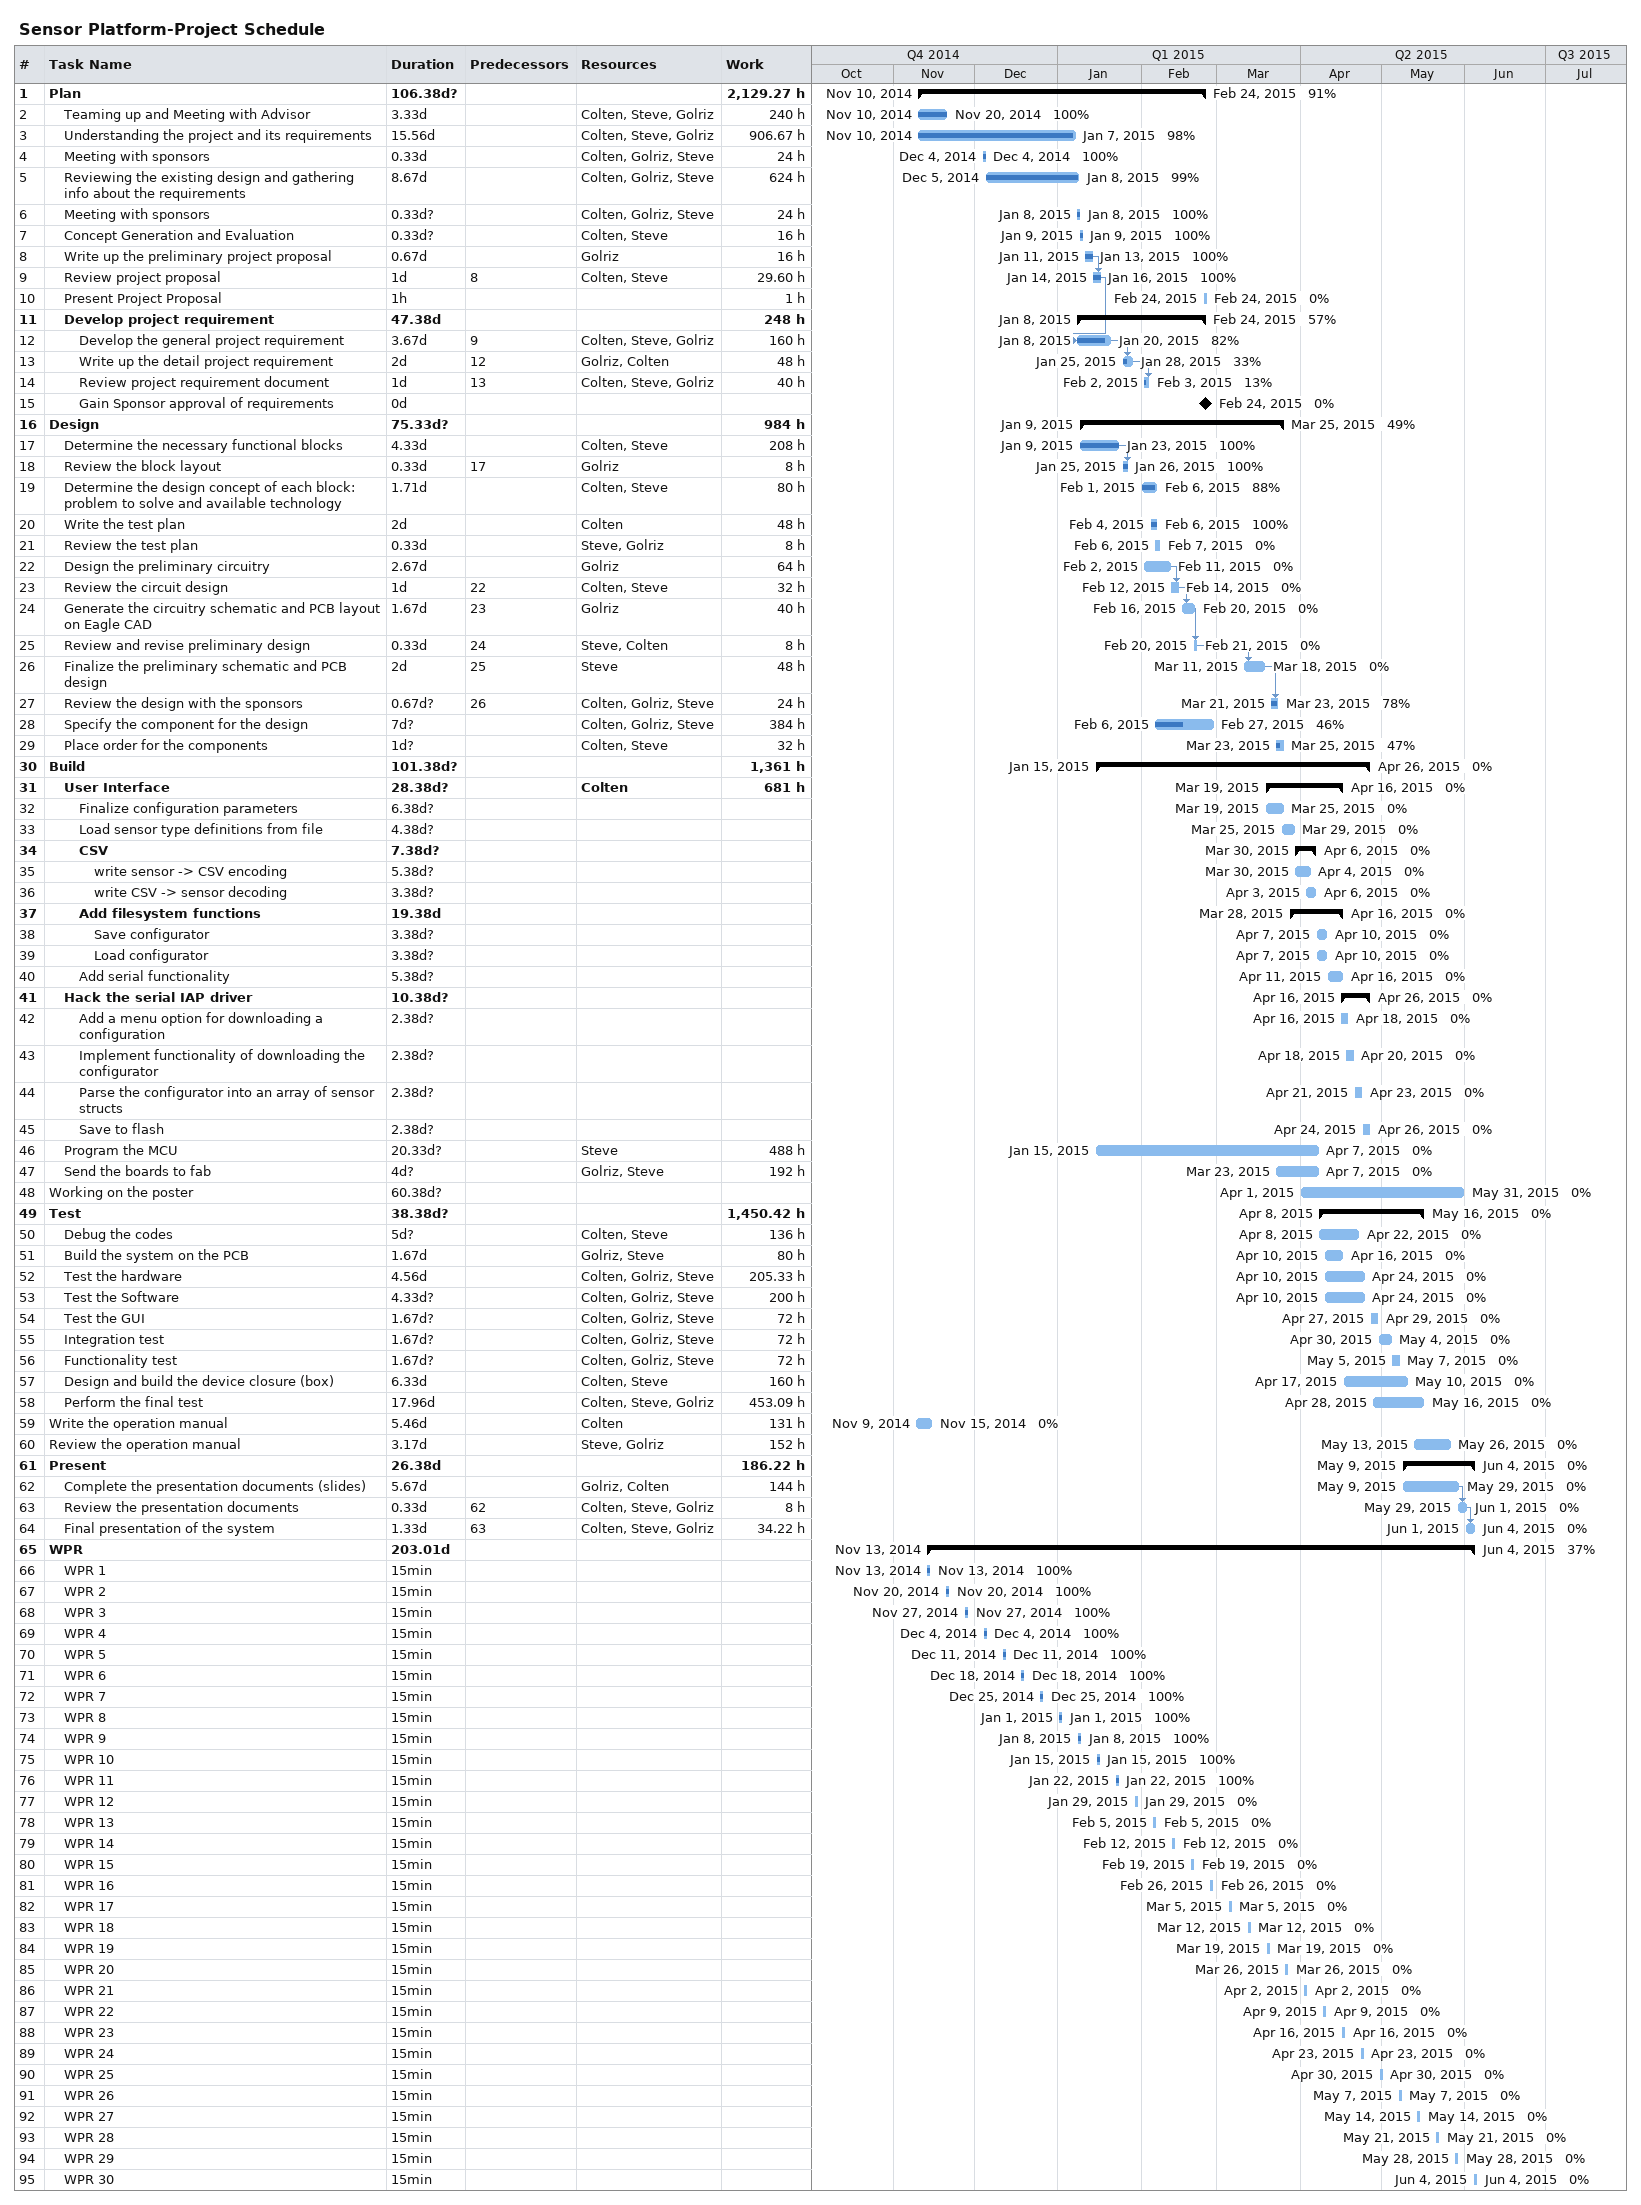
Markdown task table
Sensor Platform-Project Schedule

| ID | Level | Task | Duration | Start | Finish | Predecessors | Resources | % complete | Work (h) |
|---|---|---|---|---|---|---|---|---|---|
| 1 | 1 | **Plan** | 106.38d? | 2014-11-10 | 2015-02-24 |  |  | 91 | 2129.27 |
| 2 | 2 | Teaming up and Meeting with Advisor | 3.33d | 2014-11-10 | 2014-11-20 |  | Colten, Steve, Golriz | 100 | 240 |
| 3 | 2 | Understanding the project and its requirements | 15.56d | 2014-11-10 | 2015-01-07 |  | Colten, Steve, Golriz | 98 | 906.67 |
| 4 | 2 | Meeting with sponsors | 0.33d | 2014-12-04 | 2014-12-04 |  | Colten, Golriz, Steve | 100 | 24 |
| 5 | 2 | Reviewing the existing design and gathering info about the requirements | 8.67d | 2014-12-05 | 2015-01-08 |  | Colten, Golriz, Steve | 99 | 624 |
| 6 | 2 | Meeting with sponsors | 0.33d? | 2015-01-08 | 2015-01-08 |  | Colten, Golriz, Steve | 100 | 24 |
| 7 | 2 | Concept Generation and Evaluation | 0.33d? | 2015-01-09 | 2015-01-09 |  | Colten, Steve | 100 | 16 |
| 8 | 2 | Write up the preliminary project proposal | 0.67d | 2015-01-11 | 2015-01-13 |  | Golriz | 100 | 16 |
| 9 | 2 | Review project proposal | 1d | 2015-01-14 | 2015-01-16 | 8 | Colten, Steve | 100 | 29.60 |
| 10 | 2 | Present Project Proposal | 1h | 2015-02-24 | 2015-02-24 |  |  | 0 | 1 |
| 11 | 2 | **Develop project requirement** | 47.38d | 2015-01-08 | 2015-02-24 |  |  | 57 | 248 |
| 12 | 3 | Develop the general project requirement | 3.67d | 2015-01-08 | 2015-01-20 | 9 | Colten, Steve, Golriz | 82 | 160 |
| 13 | 3 | Write up the detail project requirement | 2d | 2015-01-25 | 2015-01-28 | 12 | Golriz, Colten | 33 | 48 |
| 14 | 3 | Review project requirement document | 1d | 2015-02-02 | 2015-02-03 | 13 | Colten, Steve, Golriz | 13 | 40 |
| 15 | 3 | Gain Sponsor approval of requirements | 0d | 2015-02-24 | 2015-02-24 |  |  | 0 |  |
| 16 | 1 | **Design** | 75.33d? | 2015-01-09 | 2015-03-25 |  |  | 49 | 984 |
| 17 | 2 | Determine the necessary functional blocks | 4.33d | 2015-01-09 | 2015-01-23 |  | Colten, Steve | 100 | 208 |
| 18 | 2 | Review the block layout | 0.33d | 2015-01-25 | 2015-01-26 | 17 | Golriz | 100 | 8 |
| 19 | 2 | Determine the design concept of each block: problem to solve and available technology | 1.71d | 2015-02-01 | 2015-02-06 |  | Colten, Steve | 88 | 80 |
| 20 | 2 | Write the test plan | 2d | 2015-02-04 | 2015-02-06 |  | Colten | 100 | 48 |
| 21 | 2 | Review the test plan | 0.33d | 2015-02-06 | 2015-02-07 |  | Steve, Golriz | 0 | 8 |
| 22 | 2 | Design the preliminary circuitry | 2.67d | 2015-02-02 | 2015-02-11 |  | Golriz | 0 | 64 |
| 23 | 2 | Review the circuit design | 1d | 2015-02-12 | 2015-02-14 | 22 | Colten, Steve | 0 | 32 |
| 24 | 2 | Generate the circuitry schematic and PCB layout on Eagle CAD | 1.67d | 2015-02-16 | 2015-02-20 | 23 | Golriz | 0 | 40 |
| 25 | 2 | Review and revise preliminary design | 0.33d | 2015-02-20 | 2015-02-21 | 24 | Steve, Colten | 0 | 8 |
| 26 | 2 | Finalize the preliminary schematic and PCB design | 2d | 2015-03-11 | 2015-03-18 | 25 | Steve | 0 | 48 |
| 27 | 2 | Review the design with the sponsors | 0.67d? | 2015-03-21 | 2015-03-23 | 26 | Colten, Golriz, Steve | 78 | 24 |
| 28 | 2 | Specify the component for the design | 7d? | 2015-02-06 | 2015-02-27 |  | Colten, Golriz, Steve | 46 | 384 |
| 29 | 2 | Place order for the components | 1d? | 2015-03-23 | 2015-03-25 |  | Colten, Steve | 47 | 32 |
| 30 | 1 | **Build** | 101.38d? | 2015-01-15 | 2015-04-26 |  |  | 0 | 1361 |
| 31 | 2 | **User Interface** | 28.38d? | 2015-03-19 | 2015-04-16 |  | Colten | 0 | 681 |
| 32 | 3 | Finalize configuration parameters | 6.38d? | 2015-03-19 | 2015-03-25 |  |  | 0 |  |
| 33 | 3 | Load sensor type definitions from file | 4.38d? | 2015-03-25 | 2015-03-29 |  |  | 0 |  |
| 34 | 3 | **CSV** | 7.38d? | 2015-03-30 | 2015-04-06 |  |  | 0 |  |
| 35 | 4 | write sensor -> CSV encoding | 5.38d? | 2015-03-30 | 2015-04-04 |  |  | 0 |  |
| 36 | 4 | write CSV -> sensor decoding | 3.38d? | 2015-04-03 | 2015-04-06 |  |  | 0 |  |
| 37 | 3 | **Add filesystem functions** | 19.38d | 2015-03-28 | 2015-04-16 |  |  | 0 |  |
| 38 | 4 | Save configurator | 3.38d? | 2015-04-07 | 2015-04-10 |  |  | 0 |  |
| 39 | 4 | Load configurator | 3.38d? | 2015-04-07 | 2015-04-10 |  |  | 0 |  |
| 40 | 3 | Add serial functionality | 5.38d? | 2015-04-11 | 2015-04-16 |  |  | 0 |  |
| 41 | 2 | **Hack the serial IAP driver** | 10.38d? | 2015-04-16 | 2015-04-26 |  |  | 0 |  |
| 42 | 3 | Add a menu option for downloading a configuration | 2.38d? | 2015-04-16 | 2015-04-18 |  |  | 0 |  |
| 43 | 3 | Implement functionality of downloading the configurator | 2.38d? | 2015-04-18 | 2015-04-20 |  |  | 0 |  |
| 44 | 3 | Parse the configurator into an array of sensor structs | 2.38d? | 2015-04-21 | 2015-04-23 |  |  | 0 |  |
| 45 | 3 | Save to flash | 2.38d? | 2015-04-24 | 2015-04-26 |  |  | 0 |  |
| 46 | 2 | Program the MCU | 20.33d? | 2015-01-15 | 2015-04-07 |  | Steve | 0 | 488 |
| 47 | 2 | Send the boards to fab | 4d? | 2015-03-23 | 2015-04-07 |  | Golriz, Steve | 0 | 192 |
| 48 | 1 | Working on the poster | 60.38d? | 2015-04-01 | 2015-05-31 |  |  | 0 |  |
| 49 | 1 | **Test** | 38.38d? | 2015-04-08 | 2015-05-16 |  |  | 0 | 1450.42 |
| 50 | 2 | Debug the codes | 5d? | 2015-04-08 | 2015-04-22 |  | Colten, Steve | 0 | 136 |
| 51 | 2 | Build the system on the PCB | 1.67d | 2015-04-10 | 2015-04-16 |  | Golriz, Steve | 0 | 80 |
| 52 | 2 | Test the hardware | 4.56d | 2015-04-10 | 2015-04-24 |  | Colten, Golriz, Steve | 0 | 205.33 |
| 53 | 2 | Test the Software | 4.33d? | 2015-04-10 | 2015-04-24 |  | Colten, Golriz, Steve | 0 | 200 |
| 54 | 2 | Test the GUI | 1.67d? | 2015-04-27 | 2015-04-29 |  | Colten, Golriz, Steve | 0 | 72 |
| 55 | 2 | Integration test | 1.67d? | 2015-04-30 | 2015-05-04 |  | Colten, Golriz, Steve | 0 | 72 |
| 56 | 2 | Functionality test | 1.67d? | 2015-05-05 | 2015-05-07 |  | Colten, Golriz, Steve | 0 | 72 |
| 57 | 2 | Design and build the device closure (box) | 6.33d | 2015-04-17 | 2015-05-10 |  | Colten, Steve | 0 | 160 |
| 58 | 2 | Perform the final test | 17.96d | 2015-04-28 | 2015-05-16 |  | Colten, Steve, Golriz | 0 | 453.09 |
| 59 | 1 | Write the operation manual | 5.46d | 2014-11-09 | 2014-11-15 |  | Colten | 0 | 131 |
| 60 | 1 | Review the operation manual | 3.17d | 2015-05-13 | 2015-05-26 |  | Steve, Golriz | 0 | 152 |
| 61 | 1 | **Present** | 26.38d | 2015-05-09 | 2015-06-04 |  |  | 0 | 186.22 |
| 62 | 2 | Complete the presentation documents (slides) | 5.67d | 2015-05-09 | 2015-05-29 |  | Golriz, Colten | 0 | 144 |
| 63 | 2 | Review the presentation documents | 0.33d | 2015-05-29 | 2015-06-01 | 62 | Colten, Steve, Golriz | 0 | 8 |
| 64 | 2 | Final presentation of the system | 1.33d | 2015-06-01 | 2015-06-04 | 63 | Colten, Steve, Golriz | 0 | 34.22 |
| 65 | 1 | **WPR** | 203.01d | 2014-11-13 | 2015-06-04 |  |  | 37 |  |
| 66 | 2 | WPR 1 | 15min | 2014-11-13 | 2014-11-13 |  |  | 100 |  |
| 67 | 2 | WPR 2 | 15min | 2014-11-20 | 2014-11-20 |  |  | 100 |  |
| 68 | 2 | WPR 3 | 15min | 2014-11-27 | 2014-11-27 |  |  | 100 |  |
| 69 | 2 | WPR 4 | 15min | 2014-12-04 | 2014-12-04 |  |  | 100 |  |
| 70 | 2 | WPR 5 | 15min | 2014-12-11 | 2014-12-11 |  |  | 100 |  |
| 71 | 2 | WPR 6 | 15min | 2014-12-18 | 2014-12-18 |  |  | 100 |  |
| 72 | 2 | WPR 7 | 15min | 2014-12-25 | 2014-12-25 |  |  | 100 |  |
| 73 | 2 | WPR 8 | 15min | 2015-01-01 | 2015-01-01 |  |  | 100 |  |
| 74 | 2 | WPR 9 | 15min | 2015-01-08 | 2015-01-08 |  |  | 100 |  |
| 75 | 2 | WPR 10 | 15min | 2015-01-15 | 2015-01-15 |  |  | 100 |  |
| 76 | 2 | WPR 11 | 15min | 2015-01-22 | 2015-01-22 |  |  | 100 |  |
| 77 | 2 | WPR 12 | 15min | 2015-01-29 | 2015-01-29 |  |  | 0 |  |
| 78 | 2 | WPR 13 | 15min | 2015-02-05 | 2015-02-05 |  |  | 0 |  |
| 79 | 2 | WPR 14 | 15min | 2015-02-12 | 2015-02-12 |  |  | 0 |  |
| 80 | 2 | WPR 15 | 15min | 2015-02-19 | 2015-02-19 |  |  | 0 |  |
| 81 | 2 | WPR 16 | 15min | 2015-02-26 | 2015-02-26 |  |  | 0 |  |
| 82 | 2 | WPR 17 | 15min | 2015-03-05 | 2015-03-05 |  |  | 0 |  |
| 83 | 2 | WPR 18 | 15min | 2015-03-12 | 2015-03-12 |  |  | 0 |  |
| 84 | 2 | WPR 19 | 15min | 2015-03-19 | 2015-03-19 |  |  | 0 |  |
| 85 | 2 | WPR 20 | 15min | 2015-03-26 | 2015-03-26 |  |  | 0 |  |
| 86 | 2 | WPR 21 | 15min | 2015-04-02 | 2015-04-02 |  |  | 0 |  |
| 87 | 2 | WPR 22 | 15min | 2015-04-09 | 2015-04-09 |  |  | 0 |  |
| 88 | 2 | WPR 23 | 15min | 2015-04-16 | 2015-04-16 |  |  | 0 |  |
| 89 | 2 | WPR 24 | 15min | 2015-04-23 | 2015-04-23 |  |  | 0 |  |
| 90 | 2 | WPR 25 | 15min | 2015-04-30 | 2015-04-30 |  |  | 0 |  |
| 91 | 2 | WPR 26 | 15min | 2015-05-07 | 2015-05-07 |  |  | 0 |  |
| 92 | 2 | WPR 27 | 15min | 2015-05-14 | 2015-05-14 |  |  | 0 |  |
| 93 | 2 | WPR 28 | 15min | 2015-05-21 | 2015-05-21 |  |  | 0 |  |
| 94 | 2 | WPR 29 | 15min | 2015-05-28 | 2015-05-28 |  |  | 0 |  |
| 95 | 2 | WPR 30 | 15min | 2015-06-04 | 2015-06-04 |  |  | 0 |  |
